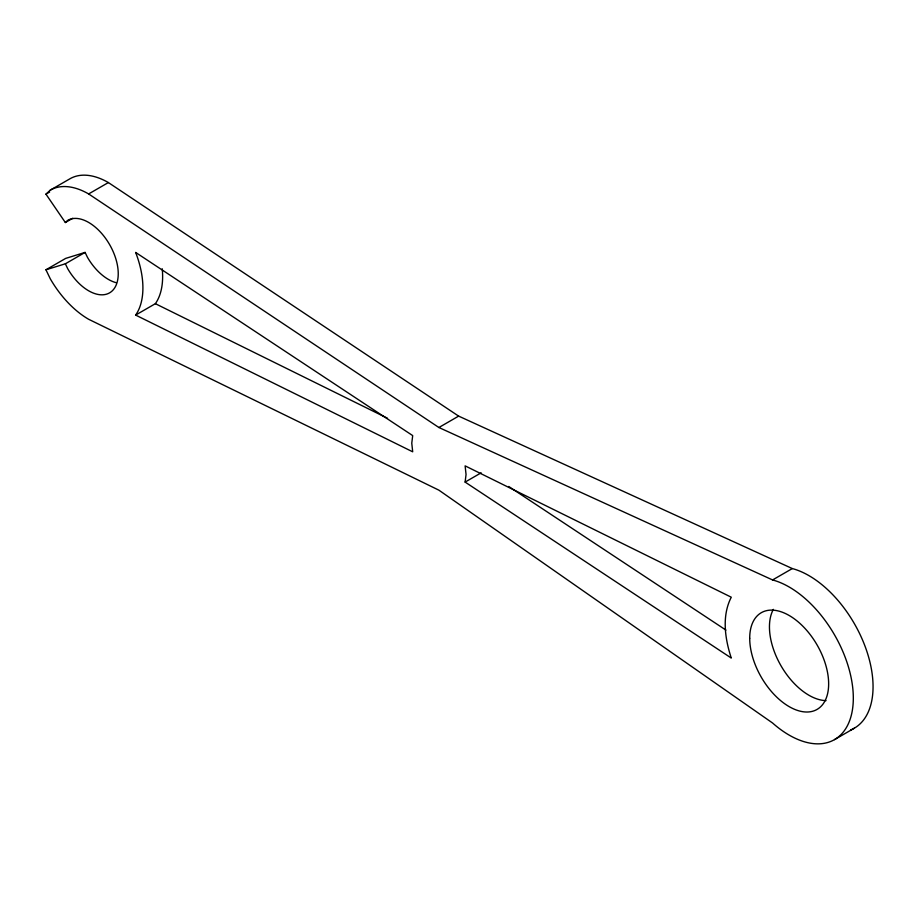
<?xml version="1.0" encoding="UTF-8"?>
<svg xmlns="http://www.w3.org/2000/svg" width="919" height="919" viewBox="0 0 919 919"><rect width="100%" height="100%" fill="white"/><g stroke="black" fill="none" stroke-linecap="round" stroke-linejoin="round"><path stroke-width="1.38" d="M465.117 482.084L466.048 474.503L465.117 465.864L731.271 597.212C721.61 615.983 724.942 638.705 731.271 658.05L465.117 482.084L481.154 472.825M72.75 218.262L65.352 222.536L45.95 194.15L50.258 190.141L69.993 178.757A76.748 44.307 60 0 1 108.373 182.559L458.638 416.112L792.316 568.562A90.705 52.372 60 0 1 865.675 647.952A90.705 52.372 60 0 1 850.58 730.031M65.352 222.536L67.707 220.353A41.86 24.17 60 0 1 109.568 244.523A41.86 24.17 60 0 1 109.568 292.862A41.86 24.17 60 0 1 67.707 268.693L65.352 263.799L45.95 269.784L50.258 278.767A76.748 44.307 60 0 0 88.638 319.272L438.903 490.172L772.58 723.012A90.705 52.372 60 0 0 853.314 698.095A90.705 52.372 60 0 0 772.58 579.946L438.903 427.507L88.638 193.943A76.748 44.307 60 0 0 50.258 190.141M45.95 194.15L49.649 192.014M88.638 193.943L108.373 182.559M45.95 269.784L65.686 258.388L85.088 252.403L87.443 257.297A41.86 24.17 60 0 0 116.035 282.661M65.352 263.799L85.088 252.403M135.633 315.079L412.7 451.815L411.769 443.176L412.7 435.595L135.633 252.415A76.748 44.307 60 0 1 135.633 315.079L155.368 303.684A76.748 44.307 60 0 0 162.238 268.773M438.903 427.507L458.638 416.112M772.58 579.946L792.316 568.562M834.532 739.611L854.268 728.227M155.368 303.684L387.542 418.271M508.724 486.473L725.941 630.089M826.055 700.623A55.818 32.222 60 0 1 781.012 665.793A55.818 32.222 60 0 1 773.361 609.366M749.709 638.28A55.818 32.222 60 0 0 808.915 711.926A55.818 32.222 60 0 0 808.915 632.996A55.818 32.222 60 0 0 749.709 638.28"/></g></svg>
